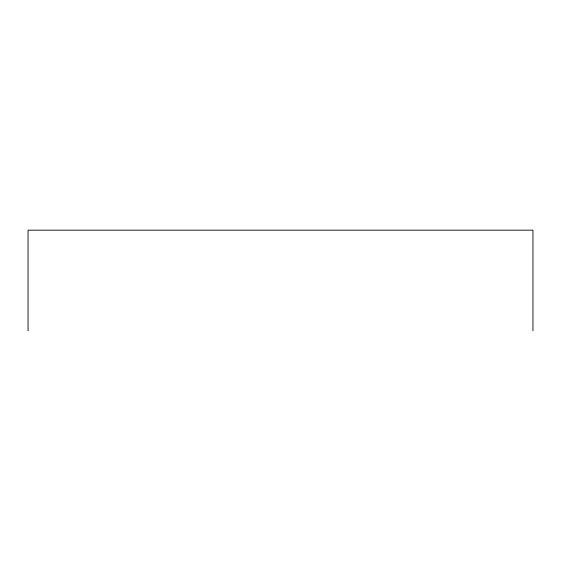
<?xml version="1.0" encoding="UTF-8"?>
<svg xmlns="http://www.w3.org/2000/svg" width="561" height="561" viewBox="0 0 561 561"><rect width="100%" height="100%" fill="white"/><g stroke="black" fill="none" stroke-linecap="round" stroke-linejoin="round"><path stroke-width="0.84" d="M532.95 330.829L532.95 230.171L28.05 230.171L28.05 330.829"/></g></svg>
